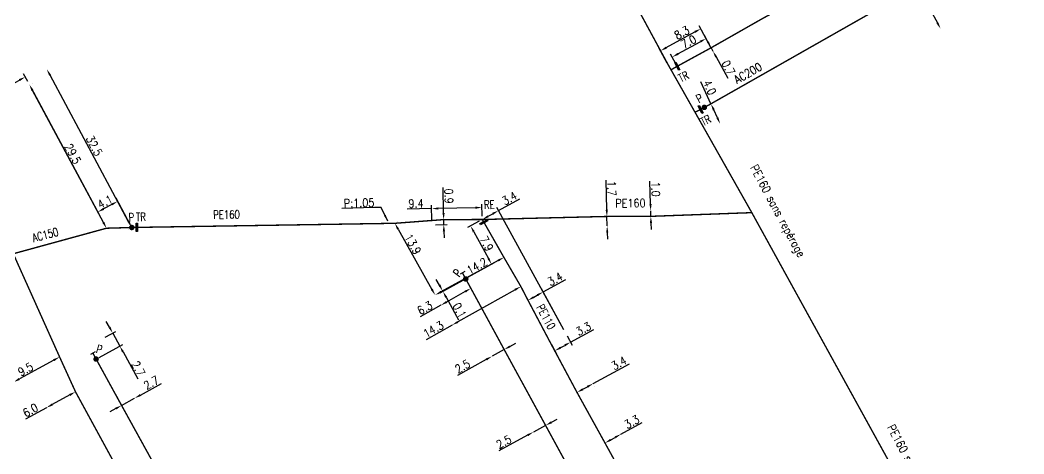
# Model space of a CAD drawing. Header units: millimetres. Extents: x 150998 to 151977, y 126997 to 128005.
# Drawn here: x 151283.3 to 151465.1, y 127178.8 to 127257.4 of the extents above; entities that cross this region are included whole.
import ezdxf
from ezdxf.enums import TextEntityAlignment as Align

# ---------------------------------------------------------------- set-up
doc = ezdxf.new("R2010")
doc.units = ezdxf.units.MM
doc.header["$PDMODE"] = 34
doc.linetypes.add('L_100_AP', pattern=[14, 10, -1.5, 1, -1.5])
doc.linetypes.add('L_100_PE', pattern=[14, 10, -1.5, 1, -1.5])
doc.layers.get('0').update_dxf_attribs({"linetype": 'CONTINUOUS'})
doc.layers.get('DEFPOINTS').update_dxf_attribs({"linetype": 'CONTINUOUS'})
for name, color, linetype in [('L_140', 3, 'CONTINUOUS'), ('L_300', 7, 'CONTINUOUS'), ('L_340', 7, 'CONTINUOUS')]:
    doc.layers.add(name, color=color, linetype=linetype)
doc.styles.add('G_ROMANS', font='ROMANS.SHX', dxfattribs={"width": 0.75})
doc.styles.get("Standard").update_dxf_attribs({"font": 'romans.shx', "width": 0.85})
doc.dimstyles.get("Standard").update_dxf_attribs({"dimtxt": 1.5, "dimasz": 1.2, "dimexe": 0.625, "dimexo": 0.625, "dimgap": 0.25, "dimtad": 1, "dimdec": 1, "dimzin": 0, "dimdsep": 46, "dimtxsty": 'Standard', "dimcen": -0.5, "dimadec": 0, "dimazin": 0, "dimtfac": 1, "dimtdec": 1, "dimtmove": 0, "dimatfit": 3, "dimfxl": 0, "dimtolj": 1, "dimtzin": 0, "dimarcsym": 0})

# ---------------------------------------------------------------- blocks, each defined once
blk = doc.blocks.new('*D599')
at = {"layer": 'DEFPOINTS', "color": 0, "linetype": 'Continuous', "transparency": 16777216}
for p in [(151285.01, 127245.67), (151285.01, 127245.67), (151298.97, 127219.69)]:
    blk.add_point(p, dxfattribs=at)
at = {"layer": 'L_140', "color": 0, "linetype": 'Continuous', "lineweight": -2, "transparency": 16777216}
for p, q in [((151285.56, 127245.97), (151285.56, 127245.97)), ((151298.4, 127220.74), (151285.58, 127244.62))]:
    blk.add_line(p, q, dxfattribs=at)
at = {"layer": 'L_140', "color": 0, "linetype": 'Continuous', "transparency": 16777216}
for points in [[(151285.75, 127244.71), (151285.4, 127244.52), (151285.01, 127245.67)], [(151298.58, 127220.84), (151298.22, 127220.65), (151298.97, 127219.69)]]:
    blk.add_solid(points, dxfattribs=at)
at = {"layer": 'L_140', "color": 0, "linetype": 'Continuous', "transparency": 16777216, "insert": (151292.87, 127233.15), "char_height": 1.5, "attachment_point": 5, "rotation": 298.2406}
blk.add_mtext('\\A1;29.5', dxfattribs=at)
blk = doc.blocks.new('*D600')
at = {"layer": 'DEFPOINTS', "color": 0, "linetype": 'Continuous', "transparency": 16777216}
for p in [(151285.01, 127245.67), (151297.39, 127222.62), (151303.55, 127219.82)]:
    blk.add_point(p, dxfattribs=at)
at = {"layer": 'L_300', "color": 0, "linetype": 'Continuous', "lineweight": -2, "transparency": 16777216}
for p, q in [((151285.3, 127245.12), (151297.69, 127222.07)), ((151299.95, 127223.99), (151298.45, 127223.19)), ((151303.26, 127220.37), (151300.71, 127225.11))]:
    blk.add_line(p, q, dxfattribs=at)
at = {"layer": 'L_300', "color": 0, "linetype": 'Continuous', "transparency": 16777216}
for points in [[(151299.85, 127224.17), (151300.04, 127223.82), (151301, 127224.56)], [(151298.35, 127223.36), (151298.54, 127223.01), (151297.39, 127222.62)]]:
    blk.add_solid(points, dxfattribs=at)
at = {"layer": 'L_300', "color": 0, "linetype": 'Continuous', "transparency": 16777216, "insert": (151298.72, 127224.47), "char_height": 1.5, "attachment_point": 5, "rotation": 28.2406}
blk.add_mtext('\\A1;4.1', dxfattribs=at)
blk = doc.blocks.new('*D601')
at = {"layer": 'DEFPOINTS', "color": 0, "linetype": 'Continuous', "transparency": 16777216}
for p in [(151288.17, 127248.45), (151288.17, 127248.45), (151303.55, 127219.82)]:
    blk.add_point(p, dxfattribs=at)
at = {"layer": 'L_300', "color": 0, "linetype": 'Continuous', "lineweight": -2, "transparency": 16777216}
for p, q in [((151302.98, 127220.87), (151288.74, 127247.39)), ((151303, 127219.52), (151303, 127219.52))]:
    blk.add_line(p, q, dxfattribs=at)
at = {"layer": 'L_300', "color": 0, "linetype": 'Continuous', "transparency": 16777216}
for points in [[(151288.92, 127247.48), (151288.56, 127247.3), (151288.17, 127248.45)], [(151303.16, 127220.97), (151302.81, 127220.78), (151303.55, 127219.82)]]:
    blk.add_solid(points, dxfattribs=at)
at = {"layer": 'L_300', "color": 0, "linetype": 'Continuous', "transparency": 16777216, "insert": (151296.74, 127234.6), "char_height": 1.5, "attachment_point": 5, "rotation": 298.2406}
blk.add_mtext('\\A1;32.5', dxfattribs=at)
blk = doc.blocks.new('*D602')
at = {"layer": 'DEFPOINTS', "color": 0, "linetype": 'Continuous', "transparency": 16777216}
for p in [(151284.26, 127247.06), (151285.01, 127245.67), (151262.42, 127231.29)]:
    blk.add_point(p, dxfattribs=at)
at = {"layer": 'L_340', "color": 0, "linetype": 'Continuous', "lineweight": -2, "transparency": 16777216}
for p, q in [((151261.79, 127234.99), (151283.21, 127246.49)), ((151284.71, 127246.22), (151283.97, 127247.61)), ((151262.12, 127231.85), (151260.44, 127234.98))]:
    blk.add_line(p, q, dxfattribs=at)
at = {"layer": 'L_340', "color": 0, "linetype": 'Continuous', "transparency": 16777216}
for points in [[(151283.11, 127246.67), (151283.3, 127246.32), (151284.26, 127247.06)], [(151261.7, 127235.17), (151261.89, 127234.82), (151260.74, 127234.43)]]:
    blk.add_solid(points, dxfattribs=at)
at = {"layer": 'L_340', "color": 0, "linetype": 'Continuous', "transparency": 16777216, "insert": (151272.03, 127241.63), "char_height": 1.5, "attachment_point": 5, "rotation": 28.2406}
blk.add_mtext('\\A1;25.0', dxfattribs=at)
blk = doc.blocks.new('*D606')
at = {"layer": 'DEFPOINTS', "color": 0, "linetype": 'Continuous', "transparency": 16777216}
for p in [(151290.48, 127196.39), (151282.14, 127191.84), (151282.14, 127191.84)]:
    blk.add_point(p, dxfattribs=at)
at = {"layer": 'L_140', "color": 0, "linetype": 'Continuous', "lineweight": -2, "transparency": 16777216}
blk.add_line((151289.42, 127195.81), (151283.19, 127192.42), dxfattribs=at)
at = {"layer": 'L_140', "color": 0, "linetype": 'Continuous', "transparency": 16777216}
for points in [[(151289.33, 127195.99), (151289.52, 127195.64), (151290.48, 127196.39)], [(151283.09, 127192.59), (151283.29, 127192.24), (151282.14, 127191.84)]]:
    blk.add_solid(points, dxfattribs=at)
at = {"layer": 'L_140', "color": 0, "linetype": 'Continuous', "transparency": 16777216, "insert": (151284.31, 127194.17), "char_height": 1.5, "attachment_point": 5, "rotation": 28.5975}
blk.add_mtext('\\A1;9.5', dxfattribs=at)
blk = doc.blocks.new('*D607')
at = {"layer": 'DEFPOINTS', "color": 0, "linetype": 'Continuous', "transparency": 16777216}
for p in [(151293.36, 127190.08), (151288.09, 127187.21), (151288.09, 127187.21)]:
    blk.add_point(p, dxfattribs=at)
at = {"layer": 'L_140', "color": 0, "linetype": 'Continuous', "lineweight": -2, "transparency": 16777216}
for p, q in [((151292.31, 127189.51), (151289.15, 127187.78)), ((151288.09, 127187.21), (151284.31, 127185.14))]:
    blk.add_line(p, q, dxfattribs=at)
at = {"layer": 'L_140', "color": 0, "linetype": 'Continuous', "transparency": 16777216}
for points in [[(151292.21, 127189.68), (151292.4, 127189.33), (151293.36, 127190.08)], [(151289.05, 127187.96), (151289.24, 127187.61), (151288.09, 127187.21)]]:
    blk.add_solid(points, dxfattribs=at)
at = {"layer": 'L_140', "color": 0, "linetype": 'Continuous', "transparency": 16777216, "insert": (151285.2, 127186.76), "char_height": 1.5, "attachment_point": 5, "rotation": 28.6251}
blk.add_mtext('\\A1;6.0', dxfattribs=at)
blk = doc.blocks.new('*D635')
at = {"layer": 'DEFPOINTS', "color": 0, "linetype": 'Continuous', "transparency": 16777216}
for p in [(151300.48, 127189.84), (151304.06, 127188.92), (151304.06, 127188.92)]:
    blk.add_point(p, dxfattribs=at)
at = {"layer": 'L_140', "color": 0, "linetype": 'Continuous', "lineweight": -2, "transparency": 16777216}
for p, q in [((151305.11, 127189.5), (151308.95, 127191.61)), ((151300.78, 127189.29), (151302, 127187.08)), ((151301.7, 127187.62), (151304.06, 127188.92)), ((151300.64, 127187.05), (151299.59, 127186.47))]:
    blk.add_line(p, q, dxfattribs=at)
at = {"layer": 'L_140', "color": 0, "linetype": 'Continuous', "transparency": 16777216}
for points in [[(151305.02, 127189.68), (151305.21, 127189.33), (151304.06, 127188.92)], [(151300.55, 127187.22), (151300.74, 127186.87), (151301.7, 127187.62)]]:
    blk.add_solid(points, dxfattribs=at)
at = {"layer": 'L_140', "color": 0, "linetype": 'Continuous', "transparency": 16777216, "insert": (151307.07, 127191.72), "char_height": 1.5, "attachment_point": 5, "rotation": 28.7863}
blk.add_mtext('\\A1;2.7', dxfattribs=at)
blk = doc.blocks.new('*D636')
at = {"layer": 'DEFPOINTS', "color": 0, "linetype": 'Continuous', "transparency": 16777216}
for p in [(151300.09, 127200.72), (151298.17, 127199.67), (151297.09, 127196.01)]:
    blk.add_point(p, dxfattribs=at)
at = {"layer": 'L_340', "color": 0, "linetype": 'Continuous', "lineweight": -2, "transparency": 16777216}
for p, q in [((151299.51, 127201.78), (151298.94, 127202.83)), ((151298.72, 127199.97), (151300.64, 127201.02)), ((151300.09, 127200.72), (151301.38, 127198.35)), ((151297.64, 127196.31), (151301.93, 127198.65)), ((151301.96, 127197.3), (151304.62, 127192.43))]:
    blk.add_line(p, q, dxfattribs=at)
at = {"layer": 'L_340', "color": 0, "linetype": 'Continuous', "transparency": 16777216}
for points in [[(151299.69, 127201.87), (151299.34, 127201.68), (151300.09, 127200.72)], [(151302.14, 127197.4), (151301.78, 127197.21), (151301.38, 127198.35)]]:
    blk.add_solid(points, dxfattribs=at)
at = {"layer": 'L_340', "color": 0, "linetype": 'Continuous', "transparency": 16777216, "insert": (151304.74, 127194.3), "char_height": 1.5, "attachment_point": 5, "rotation": 298.68}
blk.add_mtext('\\A1;2.7', dxfattribs=at)
blk = doc.blocks.new('L_300_12')
at = {"color": 0, "linetype": 'Continuous', "const_width": 0.497, "flags": 128}
blk.add_lwpolyline([(-0.25, 0, 1), (0.25, 0, 1)], format="xyb", close=True, dxfattribs=at)
at = {"color": 0, "linetype": 'Continuous', "style": 'G_ROMANS', "width": 0.75}
blk.add_text('P', height=1.5, dxfattribs=at).set_placement((0, 1.85), align=Align.MIDDLE)
at = {"color": 0, "linetype": 'Continuous', "style": 'G_ROMANS', "width": 0.75, "flags": 3}
for tag, p in [('DEF_LEG', (0, -5)), ('DEF_COUP', (0, -7.5)), ('DEF_TYPE', (0, -10))]:
    blk.add_attdef(tag, text='', height=1.2, dxfattribs=at).set_placement(p, align=Align.MIDDLE)
blk = doc.blocks.new('L_340_07')
at = {"color": 0, "linetype": 'Continuous', "const_width": 0.25, "flags": 128}
blk.add_lwpolyline([(0, 0), (1.25, 0)], dxfattribs=at)
at = {"color": 0, "linetype": 'Continuous', "flags": 128}
blk.add_lwpolyline([(1.25, -0.5), (1.25, 0.5)], dxfattribs=at)
at = {"color": 0, "linetype": 'Continuous', "style": 'G_ROMANS', "width": 0.75, "flags": 3}
for tag, p in [('DEF_LEG', (0.72, -3.47)), ('DEF_COUP', (0.72, -5.97)), ('DEF_TYPE', (0.72, -8.47))]:
    blk.add_attdef(tag, text='', height=1.2, dxfattribs=at).set_placement(p, align=Align.MIDDLE)
blk = doc.blocks.new('*D639')
at = {"layer": 'DEFPOINTS', "color": 0, "linetype": 'Continuous', "transparency": 16777216}
for p in [(151357.86, 127223.23), (151367.03, 127221.27), (151357.92, 127220.31)]:
    blk.add_point(p, dxfattribs=at)
at = {"layer": 'L_140', "color": 0, "linetype": 'Continuous', "lineweight": -2, "transparency": 16777216}
for p, q in [((151367.01, 127221.9), (151366.96, 127224.07)), ((151357.86, 127223.23), (151353.42, 127223.13)), ((151357.91, 127220.94), (151357.84, 127223.86)), ((151365.78, 127223.41), (151359.05, 127223.26))]:
    blk.add_line(p, q, dxfattribs=at)
at = {"layer": 'L_140', "color": 0, "linetype": 'Continuous', "transparency": 16777216}
for points in [[(151359.05, 127223.46), (151359.06, 127223.06), (151357.86, 127223.23)], [(151365.77, 127223.61), (151365.78, 127223.21), (151366.98, 127223.44)]]:
    blk.add_solid(points, dxfattribs=at)
at = {"layer": 'L_140', "color": 0, "linetype": 'Continuous', "transparency": 16777216, "insert": (151355.02, 127224.17), "char_height": 1.5, "attachment_point": 5, "rotation": 1.3097}
blk.add_mtext('\\A1;9.4', dxfattribs=at)
blk = doc.blocks.new('*D640')
at = {"layer": 'DEFPOINTS', "color": 0, "linetype": 'Continuous', "transparency": 16777216}
for p in [(151370.94, 127214.41), (151358.48, 127207.59), (151358.48, 127207.59)]:
    blk.add_point(p, dxfattribs=at)
at = {"layer": 'L_140', "color": 0, "linetype": 'Continuous', "lineweight": -2, "transparency": 16777216}
for p, q in [((151370.64, 127214.96), (151370.64, 127214.96)), ((151369.88, 127213.83), (151359.53, 127208.16)), ((151358.18, 127208.13), (151358.18, 127208.13))]:
    blk.add_line(p, q, dxfattribs=at)
at = {"layer": 'L_140', "color": 0, "linetype": 'Continuous', "transparency": 16777216}
for points in [[(151369.79, 127214.01), (151369.98, 127213.66), (151370.94, 127214.41)], [(151359.44, 127208.34), (151359.63, 127207.99), (151358.48, 127207.59)]]:
    blk.add_solid(points, dxfattribs=at)
at = {"layer": 'L_140', "color": 0, "linetype": 'Continuous', "transparency": 16777216, "insert": (151366.05, 127212.87), "char_height": 1.5, "attachment_point": 5, "rotation": 28.7119}
blk.add_mtext('\\A1;14.2', dxfattribs=at)
blk = doc.blocks.new('*D641')
at = {"layer": 'DEFPOINTS', "color": 0, "linetype": 'Continuous', "transparency": 16777216}
for p in [(151369.96, 127222.88), (151367.03, 127221.27), (151382.09, 127200.75)]:
    blk.add_point(p, dxfattribs=at)
at = {"layer": 'L_140', "color": 0, "linetype": 'Continuous', "lineweight": -2, "transparency": 16777216}
for p, q in [((151369.96, 127222.88), (151373.85, 127225.01)), ((151368.08, 127221.85), (151368.91, 127222.31)), ((151381.79, 127201.3), (151369.66, 127223.43))]:
    blk.add_line(p, q, dxfattribs=at)
at = {"layer": 'L_140', "color": 0, "linetype": 'Continuous', "transparency": 16777216}
for points in [[(151368.82, 127222.48), (151369.01, 127222.13), (151369.96, 127222.88)], [(151367.98, 127222.02), (151368.17, 127221.67), (151367.03, 127221.27)]]:
    blk.add_solid(points, dxfattribs=at)
at = {"layer": 'L_140', "color": 0, "linetype": 'Continuous', "transparency": 16777216, "insert": (151371.95, 127225.11), "char_height": 1.5, "attachment_point": 5, "rotation": 28.7197}
blk.add_mtext('\\A1;3.4', dxfattribs=at)
blk = doc.blocks.new('*D642')
at = {"layer": 'DEFPOINTS', "color": 0, "linetype": 'Continuous', "transparency": 16777216}
for p in [(151351.19, 127220.58), (151358.48, 127207.59), (151358.48, 127207.59)]:
    blk.add_point(p, dxfattribs=at)
at = {"layer": 'L_140', "color": 0, "linetype": 'Continuous', "lineweight": -2, "transparency": 16777216}
for p, q in [((151351.73, 127220.88), (151351.73, 127220.88)), ((151351.78, 127219.53), (151357.89, 127208.63))]:
    blk.add_line(p, q, dxfattribs=at)
at = {"layer": 'L_140', "color": 0, "linetype": 'Continuous', "transparency": 16777216}
for points in [[(151351.95, 127219.63), (151351.6, 127219.43), (151351.19, 127220.58)], [(151358.07, 127208.73), (151357.72, 127208.53), (151358.48, 127207.59)]]:
    blk.add_solid(points, dxfattribs=at)
at = {"layer": 'L_140', "color": 0, "linetype": 'Continuous', "transparency": 16777216, "insert": (151354.46, 127216.8), "char_height": 1.5, "attachment_point": 5, "rotation": 299.3129}
blk.add_mtext('\\A1;13.9', dxfattribs=at)
blk = doc.blocks.new('*D643')
at = {"layer": 'DEFPOINTS', "color": 0, "linetype": 'Continuous', "transparency": 16777216}
for p in [(151364.96, 127208.81), (151359.51, 127205.75), (151359.51, 127205.75)]:
    blk.add_point(p, dxfattribs=at)
at = {"layer": 'L_140', "color": 0, "linetype": 'Continuous', "lineweight": -2, "transparency": 16777216}
for p, q in [((151363.92, 127208.22), (151360.56, 127206.33)), ((151359.51, 127205.75), (151355.76, 127203.64))]:
    blk.add_line(p, q, dxfattribs=at)
at = {"layer": 'L_140', "color": 0, "linetype": 'Continuous', "transparency": 16777216}
for points in [[(151363.82, 127208.39), (151364.02, 127208.05), (151364.96, 127208.81)], [(151360.46, 127206.51), (151360.66, 127206.16), (151359.51, 127205.75)]]:
    blk.add_solid(points, dxfattribs=at)
at = {"layer": 'L_140', "color": 0, "linetype": 'Continuous', "transparency": 16777216, "insert": (151356.62, 127205.27), "char_height": 1.5, "attachment_point": 5, "rotation": 29.3129}
blk.add_mtext('\\A1;6.3', dxfattribs=at)
blk = doc.blocks.new('*D644')
at = {"layer": 'DEFPOINTS', "color": 0, "linetype": 'Continuous', "transparency": 16777216}
for p in [(151370.99, 127197.73), (151368.8, 127196.52), (151368.8, 127196.52)]:
    blk.add_point(p, dxfattribs=at)
at = {"layer": 'L_140', "color": 0, "linetype": 'Continuous', "lineweight": -2, "transparency": 16777216}
for p, q in [((151372.04, 127198.31), (151373.09, 127198.89)), ((151370.99, 127197.73), (151368.8, 127196.52)), ((151367.75, 127195.94), (151362.53, 127193.06))]:
    blk.add_line(p, q, dxfattribs=at)
at = {"layer": 'L_140', "color": 0, "linetype": 'Continuous', "transparency": 16777216}
for points in [[(151371.94, 127198.48), (151372.13, 127198.13), (151370.99, 127197.73)], [(151367.65, 127196.11), (151367.85, 127195.76), (151368.8, 127196.52)]]:
    blk.add_solid(points, dxfattribs=at)
at = {"layer": 'L_140', "color": 0, "linetype": 'Continuous', "transparency": 16777216, "insert": (151363.44, 127194.7), "char_height": 1.5, "attachment_point": 5, "rotation": 28.9248}
blk.add_mtext('\\A1;2.5', dxfattribs=at)
blk = doc.blocks.new('*D645')
at = {"layer": 'DEFPOINTS', "color": 0, "linetype": 'Continuous', "transparency": 16777216}
for p in [(151378.49, 127184), (151376.29, 127182.81), (151376.29, 127182.81)]:
    blk.add_point(p, dxfattribs=at)
at = {"layer": 'L_140', "color": 0, "linetype": 'Continuous', "lineweight": -2, "transparency": 16777216}
for p, q in [((151378.49, 127184), (151376.29, 127182.81)), ((151379.55, 127184.57), (151380.6, 127185.14)), ((151375.24, 127182.24), (151370, 127179.4))]:
    blk.add_line(p, q, dxfattribs=at)
at = {"layer": 'L_140', "color": 0, "linetype": 'Continuous', "transparency": 16777216}
for points in [[(151379.45, 127184.75), (151379.64, 127184.39), (151378.49, 127184)], [(151375.14, 127182.41), (151375.33, 127182.06), (151376.29, 127182.81)]]:
    blk.add_solid(points, dxfattribs=at)
at = {"layer": 'L_140', "color": 0, "linetype": 'Continuous', "transparency": 16777216, "insert": (151370.92, 127181.03), "char_height": 1.5, "attachment_point": 5, "rotation": 28.4523}
blk.add_mtext('\\A1;2.5', dxfattribs=at)
blk = doc.blocks.new('*D662')
at = {"layer": 'DEFPOINTS', "color": 0, "linetype": 'Continuous', "transparency": 16777216}
for p in [(151382.09, 127200.75), (151379.24, 127199.19), (151383.01, 127199.07)]:
    blk.add_point(p, dxfattribs=at)
at = {"layer": 'L_140', "color": 0, "linetype": 'Continuous', "lineweight": -2, "transparency": 16777216}
for p, q in [((151383.01, 127199.07), (151387.21, 127201.37)), ((151379.54, 127198.64), (151380.46, 127196.96)), ((151382.39, 127200.2), (151383.31, 127198.52)), ((151381.22, 127198.08), (151381.96, 127198.49))]:
    blk.add_line(p, q, dxfattribs=at)
at = {"layer": 'L_140', "color": 0, "linetype": 'Continuous', "transparency": 16777216}
for points in [[(151381.86, 127198.67), (151382.06, 127198.31), (151383.01, 127199.07)], [(151381.12, 127198.26), (151381.31, 127197.91), (151380.16, 127197.51)]]:
    blk.add_solid(points, dxfattribs=at)
at = {"layer": 'L_140', "color": 0, "linetype": 'Continuous', "transparency": 16777216, "insert": (151385.34, 127201.48), "char_height": 1.5, "attachment_point": 5, "rotation": 28.7197}
blk.add_mtext('\\A1;3.3', dxfattribs=at)
blk = doc.blocks.new('*D663')
at = {"layer": 'DEFPOINTS', "color": 0, "linetype": 'Continuous', "transparency": 16777216}
for p in [(151387.11, 127191.58), (151387.11, 127191.58), (151384.18, 127189.97)]:
    blk.add_point(p, dxfattribs=at)
at = {"layer": 'L_140', "color": 0, "linetype": 'Continuous', "lineweight": -2, "transparency": 16777216}
for p, q in [((151387.11, 127191.58), (151393.66, 127195.17)), ((151385.23, 127190.55), (151386.06, 127191.01)), ((151387.41, 127191.04), (151387.41, 127191.04)), ((151384.48, 127189.43), (151384.48, 127189.43))]:
    blk.add_line(p, q, dxfattribs=at)
at = {"layer": 'L_140', "color": 0, "linetype": 'Continuous', "transparency": 16777216}
for points in [[(151385.97, 127191.18), (151386.16, 127190.83), (151387.11, 127191.58)], [(151385.13, 127190.73), (151385.32, 127190.37), (151384.18, 127189.97)]]:
    blk.add_solid(points, dxfattribs=at)
at = {"layer": 'L_140', "color": 0, "linetype": 'Continuous', "transparency": 16777216, "insert": (151391.77, 127195.27), "char_height": 1.5, "attachment_point": 5, "rotation": 28.7197}
blk.add_mtext('\\A1;3.4', dxfattribs=at)
blk = doc.blocks.new('*D664')
at = {"layer": 'DEFPOINTS', "color": 0, "linetype": 'Continuous', "transparency": 16777216}
for p in [(151392.14, 127182.42), (151392.14, 127182.42), (151389.24, 127180.83)]:
    blk.add_point(p, dxfattribs=at)
at = {"layer": 'L_140', "color": 0, "linetype": 'Continuous', "lineweight": -2, "transparency": 16777216}
for p, q in [((151392.14, 127182.42), (151395.97, 127184.52)), ((151390.29, 127181.41), (151391.08, 127181.84))]:
    blk.add_line(p, q, dxfattribs=at)
at = {"layer": 'L_140', "color": 0, "linetype": 'Continuous', "transparency": 16777216}
for points in [[(151390.99, 127182.02), (151391.18, 127181.67), (151392.14, 127182.42)], [(151390.2, 127181.58), (151390.39, 127181.23), (151389.24, 127180.83)]]:
    blk.add_solid(points, dxfattribs=at)
at = {"layer": 'L_140', "color": 0, "linetype": 'Continuous', "transparency": 16777216, "insert": (151394.1, 127184.63), "char_height": 1.5, "attachment_point": 5, "rotation": 28.7197}
blk.add_mtext('\\A1;3.3', dxfattribs=at)
blk = doc.blocks.new('*D670')
at = {"layer": 'DEFPOINTS', "color": 0, "linetype": 'Continuous', "transparency": 16777216}
for p in [(151367.03, 127221.27), (151368.7, 127213.18), (151358.48, 127207.59)]:
    blk.add_point(p, dxfattribs=at)
at = {"layer": 'L_140', "color": 0, "linetype": 'Continuous', "lineweight": -2, "transparency": 16777216}
for p, q in [((151366.48, 127220.97), (151364.36, 127219.81)), ((151365.48, 127219.06), (151368.12, 127214.23)), ((151359.03, 127207.89), (151369.25, 127213.48))]:
    blk.add_line(p, q, dxfattribs=at)
at = {"layer": 'L_140', "color": 0, "linetype": 'Continuous', "transparency": 16777216}
for points in [[(151365.66, 127219.15), (151365.31, 127218.96), (151364.9, 127220.11)], [(151368.3, 127214.33), (151367.95, 127214.14), (151368.7, 127213.18)]]:
    blk.add_solid(points, dxfattribs=at)
at = {"layer": 'L_140', "color": 0, "linetype": 'Continuous', "transparency": 16777216, "insert": (151367.81, 127216.9), "char_height": 1.5, "attachment_point": 5, "rotation": 298.7119}
blk.add_mtext('\\A1;7.9', dxfattribs=at)
blk = doc.blocks.new('*D671')
at = {"layer": 'DEFPOINTS', "color": 0, "linetype": 'Continuous', "transparency": 16777216}
for p in [(151374.01, 127209.14), (151361.54, 127202.14), (151361.54, 127202.14)]:
    blk.add_point(p, dxfattribs=at)
at = {"layer": 'L_140', "color": 0, "linetype": 'Continuous', "lineweight": -2, "transparency": 16777216}
for p, q in [((151372.96, 127208.56), (151362.58, 127202.73)), ((151374.31, 127208.6), (151374.31, 127208.6)), ((151361.54, 127202.14), (151356.83, 127199.5))]:
    blk.add_line(p, q, dxfattribs=at)
at = {"layer": 'L_140', "color": 0, "linetype": 'Continuous', "transparency": 16777216}
for points in [[(151372.86, 127208.73), (151373.06, 127208.38), (151374.01, 127209.14)], [(151362.49, 127202.91), (151362.68, 127202.56), (151361.54, 127202.14)]]:
    blk.add_solid(points, dxfattribs=at)
at = {"layer": 'L_140', "color": 0, "linetype": 'Continuous', "transparency": 16777216, "insert": (151358.17, 127201.4), "char_height": 1.5, "attachment_point": 5, "rotation": 29.3129}
blk.add_mtext('\\A1;14.3', dxfattribs=at)
blk = doc.blocks.new('L_340_21')
at = {"linetype": 'Continuous'}
blk.add_hatch(color=0, dxfattribs=at).paths.add_polyline_path([(0.125, 0.75), (-0.125, 0.75), (-0.125, -0.75), (0.125, -0.75)])
at = {"color": 0, "linetype": 'Continuous'}
blk.add_lwpolyline([(-0.125, 0.75), (0.125, 0.75), (0.125, -0.75), (-0.125, -0.75)], close=True, dxfattribs=at)
at = {"color": 0, "linetype": 'Continuous', "width": 0.75}
for tag, height, flags, p in [('RE', 1.5, 8, (0, 3)), ('DEF_LEG', 1.2, 3, (0, -5)), ('DEF_COUP', 1.2, 3, (0, -7.5)), ('DEF_TYPE', 1.2, 3, (0, -10))]:
    blk.add_attdef(tag, text='', height=height, dxfattribs=dict(at, flags=flags)).set_placement(p, align=Align.MIDDLE)
blk = doc.blocks.new('L_340_19')
at = {"linetype": 'Continuous'}
blk.add_hatch(color=0, dxfattribs=at).paths.add_polyline_path([(0.125, 0.75), (-0.125, 0.75), (-0.125, -0.75), (0.125, -0.75)])
at = {"color": 0, "linetype": 'Continuous'}
blk.add_lwpolyline([(-0.125, 0.75), (0.125, 0.75), (0.125, -0.75), (-0.125, -0.75)], close=True, dxfattribs=at)
at = {"color": 0, "linetype": 'Continuous', "width": 0.75}
for tag, height, flags, p in [('TR', 1.5, 8, (0, 3)), ('DEF_LEG', 1.2, 3, (0, -5)), ('DEF_COUP', 1.2, 3, (0, -7.5)), ('DEF_TYPE', 1.2, 3, (0, -10))]:
    blk.add_attdef(tag, text='', height=height, dxfattribs=dict(at, flags=flags)).set_placement(p, align=Align.MIDDLE)
blk = doc.blocks.new('*D741')
at = {"layer": 'DEFPOINTS', "color": 0, "linetype": 'Continuous', "transparency": 16777216}
for p in [(151445.85, 127263.44), (151450.01, 127255.79), (151450.01, 127255.79)]:
    blk.add_point(p, dxfattribs=at)
at = {"layer": 'L_140', "color": 0, "linetype": 'Continuous', "lineweight": -2, "transparency": 16777216}
blk.add_line((151446.43, 127262.38), (151449.43, 127256.85), dxfattribs=at)
at = {"layer": 'L_140', "color": 0, "linetype": 'Continuous', "transparency": 16777216}
for points in [[(151446.6, 127262.48), (151446.25, 127262.29), (151445.85, 127263.44)], [(151449.61, 127256.94), (151449.26, 127256.75), (151450.01, 127255.79)]]:
    blk.add_solid(points, dxfattribs=at)
at = {"layer": 'L_140', "color": 0, "linetype": 'Continuous', "transparency": 16777216, "insert": (151449.1, 127259.56), "char_height": 1.5, "attachment_point": 5, "rotation": 298.5219}
blk.add_mtext('\\A1;8.7', dxfattribs=at)
blk = doc.blocks.new('*D745')
at = {"layer": 'DEFPOINTS', "color": 0, "linetype": 'Continuous', "transparency": 16777216}
for p in [(151408.47, 127252.35), (151408.8, 127251.73), (151408.8, 127251.73)]:
    blk.add_point(p, dxfattribs=at)
at = {"layer": 'L_140', "color": 0, "linetype": 'Continuous', "lineweight": -2, "transparency": 16777216}
for p, q in [((151407.89, 127253.4), (151407.31, 127254.45)), ((151408.47, 127252.35), (151408.8, 127251.73)), ((151409.38, 127250.68), (151411.47, 127246.84))]:
    blk.add_line(p, q, dxfattribs=at)
at = {"layer": 'L_140', "color": 0, "linetype": 'Continuous', "transparency": 16777216}
for points in [[(151408.06, 127253.49), (151407.71, 127253.3), (151408.47, 127252.35)], [(151409.55, 127250.78), (151409.2, 127250.58), (151408.8, 127251.73)]]:
    blk.add_solid(points, dxfattribs=at)
at = {"layer": 'L_140', "color": 0, "linetype": 'Continuous', "transparency": 16777216, "insert": (151411.59, 127248.72), "char_height": 1.5, "attachment_point": 5, "rotation": 298.679}
blk.add_mtext('\\A1;0.7', dxfattribs=at)
blk = doc.blocks.new('*D750')
at = {"layer": 'DEFPOINTS', "color": 0, "linetype": 'Continuous', "transparency": 16777216}
for p in [(151407.55, 127254.02), (151408.8, 127251.73), (151402.32, 127248.99)]:
    blk.add_point(p, dxfattribs=at)
at = {"layer": 'L_340', "color": 0, "linetype": 'Continuous', "lineweight": -2, "transparency": 16777216}
for p, q in [((151402.46, 127251.24), (151406.5, 127253.44)), ((151408.5, 127252.28), (151407.25, 127254.57)), ((151402.02, 127249.54), (151401.11, 127251.21))]:
    blk.add_line(p, q, dxfattribs=at)
at = {"layer": 'L_340', "color": 0, "linetype": 'Continuous', "transparency": 16777216}
for points in [[(151406.4, 127253.62), (151406.59, 127253.27), (151407.55, 127254.02)], [(151402.36, 127251.41), (151402.56, 127251.06), (151401.41, 127250.66)]]:
    blk.add_solid(points, dxfattribs=at)
at = {"layer": 'L_340', "color": 0, "linetype": 'Continuous', "transparency": 16777216, "insert": (151404.39, 127253.43), "char_height": 1.5, "attachment_point": 5, "rotation": 28.679}
blk.add_mtext('\\A1;7.0', dxfattribs=at)
blk = doc.blocks.new('*D758')
at = {"layer": 'DEFPOINTS', "color": 0, "linetype": 'Continuous', "transparency": 16777216}
for p in [(151389.59, 127221.82), (151389.63, 127220.12), (151389.63, 127220.12)]:
    blk.add_point(p, dxfattribs=at)
at = {"layer": 'L_140', "color": 0, "linetype": 'Continuous', "lineweight": -2, "transparency": 16777216}
for p, q in [((151389.56, 127223.02), (151389.43, 127228.37)), ((151389.63, 127220.12), (151389.59, 127221.82)), ((151389.65, 127218.92), (151389.68, 127217.72))]:
    blk.add_line(p, q, dxfattribs=at)
at = {"layer": 'L_140', "color": 0, "linetype": 'Continuous', "transparency": 16777216}
for points in [[(151389.76, 127223.02), (151389.36, 127223.01), (151389.59, 127221.82)], [(151389.85, 127218.92), (151389.46, 127218.91), (151389.63, 127220.12)]]:
    blk.add_solid(points, dxfattribs=at)
at = {"layer": 'L_140', "color": 0, "linetype": 'Continuous', "transparency": 16777216, "insert": (151390.46, 127226.9), "char_height": 1.5, "attachment_point": 5, "rotation": 271.3823}
blk.add_mtext('\\A1;1.7', dxfattribs=at)
blk = doc.blocks.new('*D759')
at = {"layer": 'DEFPOINTS', "color": 0, "linetype": 'Continuous', "transparency": 16777216}
for p in [(151397.52, 127222.84), (151397.52, 127222.84), (151397.54, 127221.84)]:
    blk.add_point(p, dxfattribs=at)
at = {"layer": 'L_140', "color": 0, "linetype": 'Continuous', "lineweight": -2, "transparency": 16777216}
for p, q in [((151397.49, 127224.04), (151397.39, 127228.23)), ((151397.54, 127221.84), (151397.52, 127222.84)), ((151397.57, 127220.64), (151397.6, 127219.44))]:
    blk.add_line(p, q, dxfattribs=at)
at = {"layer": 'L_140', "color": 0, "linetype": 'Continuous', "transparency": 16777216}
for points in [[(151397.69, 127224.05), (151397.29, 127224.04), (151397.52, 127222.84)], [(151397.77, 127220.65), (151397.37, 127220.64), (151397.54, 127221.84)]]:
    blk.add_solid(points, dxfattribs=at)
at = {"layer": 'L_140', "color": 0, "linetype": 'Continuous', "transparency": 16777216, "insert": (151398.43, 127226.76), "char_height": 1.5, "attachment_point": 5, "rotation": 271.3823}
blk.add_mtext('\\A1;1.0', dxfattribs=at)
blk = doc.blocks.new('*D940')
at = {"layer": 'DEFPOINTS', "color": 0, "linetype": 'Continuous', "transparency": 16777216}
for p in [(151360.03, 127221.25), (151360.05, 127220.35), (151357.91, 127220.31)]:
    blk.add_point(p, dxfattribs=at)
at = {"layer": 'L_140', "color": 0, "linetype": 'Continuous', "lineweight": -2, "transparency": 16777216}
for p, q in [((151360.01, 127222.45), (151359.94, 127227.05)), ((151358.54, 127220.32), (151360.67, 127220.36)), ((151360.05, 127220.35), (151360.03, 127221.25)), ((151360.07, 127219.15), (151360.09, 127217.95))]:
    blk.add_line(p, q, dxfattribs=at)
at = {"layer": 'L_140', "color": 0, "linetype": 'Continuous', "transparency": 16777216}
for points in [[(151360.21, 127222.45), (151359.81, 127222.44), (151360.03, 127221.25)], [(151360.27, 127219.15), (151359.87, 127219.14), (151360.05, 127220.35)]]:
    blk.add_solid(points, dxfattribs=at)
at = {"layer": 'L_140', "color": 0, "linetype": 'Continuous', "transparency": 16777216, "insert": (151360.96, 127225.51), "char_height": 1.5, "attachment_point": 5, "rotation": 270.9426}
blk.add_mtext('\\A1;0.9', dxfattribs=at)
blk = doc.blocks.new('*D941')
at = {"layer": 'DEFPOINTS', "color": 0, "linetype": 'Continuous', "transparency": 16777216}
for p in [(151364.03, 127210.51), (151359.85, 127208.33), (151358.48, 127207.59)]:
    blk.add_point(p, dxfattribs=at)
at = {"layer": 'L_300', "color": 0, "linetype": 'Continuous', "lineweight": -2, "transparency": 16777216}
for p, q in [((151359.27, 127209.39), (151358.69, 127210.44)), ((151363.48, 127210.21), (151359.35, 127207.94)), ((151359.03, 127207.89), (151360.39, 127208.63)), ((151359.85, 127208.33), (151359.89, 127208.25)), ((151360.47, 127207.19), (151362.71, 127203.11))]:
    blk.add_line(p, q, dxfattribs=at)
at = {"layer": 'L_300', "color": 0, "linetype": 'Continuous', "transparency": 16777216}
for points in [[(151359.45, 127209.48), (151359.09, 127209.29), (151359.85, 127208.33)], [(151360.65, 127207.29), (151360.3, 127207.1), (151359.89, 127208.25)]]:
    blk.add_solid(points, dxfattribs=at)
at = {"layer": 'L_300', "color": 0, "linetype": 'Continuous', "transparency": 16777216, "insert": (151362.91, 127204.82), "char_height": 1.5, "attachment_point": 5, "rotation": 298.7119}
blk.add_mtext('\\A1;0.1', dxfattribs=at)
blk = doc.blocks.new('*D942')
at = {"layer": 'DEFPOINTS', "color": 0, "linetype": 'Continuous', "transparency": 16777216}
for p in [(151378.04, 127208.15), (151375.3, 127206.65), (151382.09, 127200.75)]:
    blk.add_point(p, dxfattribs=at)
at = {"layer": 'L_140', "color": 0, "linetype": 'Continuous', "lineweight": -2, "transparency": 16777216}
for p, q in [((151378.04, 127208.15), (151382.13, 127210.39)), ((151381.79, 127201.3), (151377.74, 127208.7)), ((151376.35, 127207.23), (151376.98, 127207.57))]:
    blk.add_line(p, q, dxfattribs=at)
at = {"layer": 'L_140', "color": 0, "linetype": 'Continuous', "transparency": 16777216}
for points in [[(151376.89, 127207.75), (151377.08, 127207.4), (151378.04, 127208.15)], [(151376.26, 127207.4), (151376.45, 127207.05), (151375.3, 127206.65)]]:
    blk.add_solid(points, dxfattribs=at)
at = {"layer": 'L_140', "color": 0, "linetype": 'Continuous', "transparency": 16777216, "insert": (151380.23, 127210.49), "char_height": 1.5, "attachment_point": 5, "rotation": 28.7197}
blk.add_mtext('\\A1;3.4', dxfattribs=at)
blk = doc.blocks.new('*D949')
at = {"layer": 'DEFPOINTS', "color": 0, "linetype": 'Continuous', "transparency": 16777216}
for p in [(151406.58, 127255.79), (151408.8, 127251.73), (151400.82, 127249.02)]:
    blk.add_point(p, dxfattribs=at)
at = {"layer": 'L_140', "color": 0, "linetype": 'Continuous', "lineweight": -2, "transparency": 16777216}
for p, q in [((151400.35, 127252.38), (151405.53, 127255.21)), ((151408.5, 127252.28), (151406.28, 127256.33)), ((151400.52, 127249.57), (151399, 127252.35))]:
    blk.add_line(p, q, dxfattribs=at)
at = {"layer": 'L_140', "color": 0, "linetype": 'Continuous', "transparency": 16777216}
for points in [[(151405.43, 127255.39), (151405.63, 127255.03), (151406.58, 127255.79)], [(151400.26, 127252.55), (151400.45, 127252.2), (151399.3, 127251.8)]]:
    blk.add_solid(points, dxfattribs=at)
at = {"layer": 'L_140', "color": 0, "linetype": 'Continuous', "transparency": 16777216, "insert": (151403.18, 127255.07), "char_height": 1.5, "attachment_point": 5, "rotation": 28.679}
blk.add_mtext('\\A1;8.3', dxfattribs=at)
blk = doc.blocks.new('*D950')
at = {"layer": 'DEFPOINTS', "color": 0, "linetype": 'Continuous', "transparency": 16777216}
for p in [(151408.44, 127242.21), (151410.1, 127238.57), (151410.1, 127238.57)]:
    blk.add_point(p, dxfattribs=at)
at = {"layer": 'L_140', "color": 0, "linetype": 'Continuous', "lineweight": -2, "transparency": 16777216}
for p, q in [((151408.44, 127242.21), (151406.62, 127246.19)), ((151409.6, 127239.66), (151408.93, 127241.12))]:
    blk.add_line(p, q, dxfattribs=at)
at = {"layer": 'L_140', "color": 0, "linetype": 'Continuous', "transparency": 16777216}
for points in [[(151409.12, 127241.2), (151408.75, 127241.04), (151408.44, 127242.21)], [(151409.78, 127239.75), (151409.42, 127239.58), (151410.1, 127238.57)]]:
    blk.add_solid(points, dxfattribs=at)
at = {"layer": 'L_140', "color": 0, "linetype": 'Continuous', "transparency": 16777216, "insert": (151408.19, 127245.16), "char_height": 1.5, "attachment_point": 5, "rotation": 294.5234}
blk.add_mtext('\\A1;4.0', dxfattribs=at)

msp = doc.modelspace()

# ---------------------------------------------------------------- linework, layer by layer
at = {"layer": 'L_140', "linetype": 'L_100_PE', "flags": 128}
for points in [[(151459.28, 127143.74, 0.25, 0.25, 0), (151459.28, 127143.74, 0.25, 0.25, 0), (151415.83, 127222.51, 0.25, 0.25, 0), (151415.83, 127222.51, 0.25, 0.25, 0), (151401.2, 127248.36, 0.25, 0.25, 0), (151400.82, 127249.02, 0.25, 0.25, 0), (151385.55, 127277.17, 0.25, 0.25, 0), (151384.52, 127279, 0.25, 0.25, 0), (151379.88, 127287.28, 0.25, 0.25, 0), (151365.16, 127315.16, 0.25, 0.25, 0), (151341.78, 127354.27, 0.25, 0.25, 0), (151334.71, 127370.7, 0.25, 0.25, 0), (151331.55, 127375.89, 0.25, 0.25, 0), (151331.55, 127375.89, 0.25, 0.25, 0), (151329.98, 127378.74, 0.25, 0.25, 0), (151329.41, 127378.43, 0.25, 0.25, 0), (151329.01, 127379.16, 0.25, 0.25, 0), (151319.8, 127396.02, 0.25, 0.25, 0), (151313.21, 127408.01, 0.25, 0.25, 0), (151302.44, 127426.68, 0.25, 0.25, 0), (151298.34, 127434.79, 0.25, 0.25, 0), (151286.73, 127457.82, 0.25, 0.25, 0), (151278.67, 127472.77, 0.25, 0.25, 0), (151270.8, 127488.27, 0.25, 0.25, 0), (151255.34, 127516.84, 0.25, 0.25, 0), (151239.15, 127546.8, 0.25, 0.25, 0), (151226.82, 127569.13, 0.25, 0.25, 0), (151216.58, 127587.94, 0.25, 0.25, 0), (151216.58, 127587.94, 0.25, 0.25, 0), (151216.58, 127587.94, 0.25, 0.25, 0), (151208.7, 127602.22, 0.25, 0.25, 0), (151207.88, 127603.73, 0.25, 0.25, 0), (151208.63, 127604.13, 0.25, 0.25, 0), (151208.33, 127604.69, 0, 0, 0)], [(151406.58, 127241.2, 0.25, 0.25, 0), (151405.55, 127240.67, 0, 0, 0)], [(151304.47, 127219.84, 0.25, 0.25, 0), (151351.19, 127220.58, 0.25, 0.25, 0), (151360.03, 127221.25, 0.25, 0.25, 0), (151367.03, 127221.27, 0.25, 0.25, 0), (151389.59, 127221.82, 0.25, 0.25, 0), (151389.59, 127221.82, 0.25, 0.25, 0), (151397.54, 127221.84, 0.25, 0.25, 0), (151415.83, 127222.51, 0, 0, 0)], [(151367.03, 127221.27, 0.25, 0.25, 0), (151370.94, 127214.41, 0.25, 0.25, 0), (151374.01, 127209.14, 0.25, 0.25, 0), (151375.3, 127206.65, 0.25, 0.25, 0), (151379.24, 127199.19, 0.25, 0.25, 0), (151384.18, 127189.97, 0.25, 0.25, 0), (151389.24, 127180.83, 0.25, 0.25, 0), (151397.42, 127165.98, 0.25, 0.25, 0), (151398.86, 127163.44, 0.25, 0.25, 0), (151399.93, 127161.54, 0.25, 0.25, 0), (151406.69, 127149.53, 0.25, 0.25, 0), (151408.66, 127147.17, 0.25, 0.25, 0), (151408.66, 127147.17, 0, 0, 0)], [(151416.84, 127137.76, 0.25, 0.25, 0), (151422.78, 127126.71, 0.25, 0.25, 0), (151424.51, 127123.17, 0.25, 0.25, 0), (151414.39, 127117.6, 0.25, 0.25, 0), (151412.79, 127121.16, 0.25, 0.25, 0), (151412.2, 127122.49, 0.25, 0.25, 0), (151412.2, 127122.49, 0.25, 0.25, 0), (151406.82, 127132.21, 0.25, 0.25, 0), (151404.16, 127137.02, 0.25, 0.25, 0), (151403.13, 127139.46, 0.25, 0.25, 0), (151397.11, 127149.91, 0.25, 0.25, 0), (151392.86, 127157.66, 0.25, 0.25, 0), (151391.26, 127160.67, 0.25, 0.25, 0), (151389.52, 127163.76, 0.25, 0.25, 0), (151385.98, 127170.41, 0.25, 0.25, 0), (151385.59, 127170.99, 0.25, 0.25, 0), (151378.49, 127184, 0.25, 0.25, 0), (151370.99, 127197.73, 0.25, 0.25, 0), (151364.96, 127208.81, 0.25, 0.25, 0), (151364.03, 127210.51, 0, 0, 0)], [(151322.65, 127136.54, 0.25, 0.25, 0), (151322.9, 127136.03, 0.25, 0.25, 0), (151325.13, 127131.39, 0.25, 0.25, 0), (151326.18, 127129.45, 0.25, 0.25, 0), (151335.42, 127112.9, 0.25, 0.25, 0), (151337, 127109.78, 0.25, 0.25, 0), (151337.92, 127105.97, 0.25, 0.25, 0), (151339, 127101.47, 0.25, 0.25, 0), (151340.24, 127096.65, 0.25, 0.25, 0), (151341.86, 127093.5, 0.25, 0.25, 0), (151345.73, 127087.07, 0.25, 0.25, 0), (151347.03, 127084.53, 0.25, 0.25, 0), (151350.01, 127085.98, 0.25, 0.25, 0), (151353.79, 127087.93, 0.25, 0.25, 0), (151355.86, 127088.87, 0.25, 0.25, 0), (151354.26, 127091.78, 0.25, 0.25, 0), (151348.03, 127103.28, 0.25, 0.25, 0), (151340.62, 127116.61, 0.25, 0.25, 0), (151331.81, 127132.81, 0.25, 0.25, 0), (151323.59, 127147.85, 0.25, 0.25, 0), (151314.81, 127163.9, 0.25, 0.25, 0), (151310.55, 127171.6, 0.25, 0.25, 0), (151300.48, 127189.84, 0.25, 0.25, 0), (151297.09, 127196.01, 0, 0, 0)]]:
    msp.add_lwpolyline(points, format="xyseb", dxfattribs=at)
at = {"layer": 'L_140', "linetype": 'L_100_AP', "flags": 128}
for points in [[(151402.32, 127248.99, 0.25, 0.25, 0), (151408.47, 127252.35, 0.25, 0.25, 0), (151417.83, 127257.67, 0.25, 0.25, 0), (151430.67, 127264.67, 0.25, 0.25, 0), (151443.8, 127271.67, 0.25, 0.25, 0), (151459.17, 127279.47, 0.25, 0.25, 0), (151469.57, 127285.08, 0.25, 0.25, 0), (151485.84, 127293.44, 0.25, 0.25, 0), (151495.11, 127298.2, 0.25, 0.25, 0), (151512.45, 127307.62, 0.25, 0.25, 0), (151534.45, 127319.83, 0.25, 0.25, 0), (151534.76, 127320, 0.25, 0.25, 0), (151538.74, 127322.2, 0.25, 0.25, 0), (151540.73, 127329.37, 0.25, 0.25, 0), (151530.32, 127348.55, 0.25, 0.25, 0), (151527.46, 127353.63, 0, 0, 0)], [(151559.84, 127288.73, 0.25, 0.25, 0), (151559.77, 127288.99, 0.25, 0.25, 0), (151559.7, 127289.34, 0.25, 0.25, 0), (151559.65, 127289.55, 0.25, 0.25, 0), (151557.51, 127299.49, 0.25, 0.25, 0), (151552.45, 127307.91, 0.25, 0.25, 0), (151549.23, 127313.72, 0.25, 0.25, 0), (151541.98, 127315.58, 0.25, 0.25, 0), (151537.94, 127313.52, 0.25, 0.25, 0), (151517.68, 127302.36, 0.25, 0.25, 0), (151517.68, 127302.36, 0.25, 0.25, 0), (151505.5, 127296.02, 0.25, 0.25, 0), (151493.25, 127289.64, 0.25, 0.25, 0), (151486.46, 127285.6, 0.25, 0.25, 0), (151475.29, 127279.48, 0.25, 0.25, 0), (151464.15, 127273.38, 0.25, 0.25, 0), (151457.3, 127269.42, 0.25, 0.25, 0), (151445.85, 127263.44, 0.25, 0.25, 0), (151408.44, 127242.21, 0.25, 0.25, 0), (151406.58, 127241.2, 0.25, 0.25, 0), (151406.58, 127241.2, 0, 0, 0)], [(151322.65, 127136.54, 0.25, 0.25, 0), (151322.07, 127137.75, 0.25, 0.25, 0), (151321.79, 127138.34, 0.25, 0.25, 0), (151321.79, 127138.34, 0.25, 0.25, 0), (151321.79, 127138.34, 0.25, 0.25, 0), (151318.46, 127145.25, 0.25, 0.25, 0), (151308.87, 127162.76, 0.25, 0.25, 0), (151305.1, 127168.57, 0.25, 0.25, 0), (151293.36, 127190.08, 0.25, 0.25, 0), (151290.48, 127196.39, 0.25, 0.25, 0), (151282.09, 127215.07, 0.25, 0.25, 0), (151298.97, 127219.69, 0.25, 0.25, 0), (151303.55, 127219.82, 0.25, 0.25, 0), (151304.47, 127219.84, 0, 0, 0)]]:
    msp.add_lwpolyline(points, format="xyseb", dxfattribs=at)
at = {"layer": 'L_140', "linetype": 'L_100_PE', "const_width": 0.25, "flags": 128}
msp.add_lwpolyline([(151401.2, 127248.36), (151402.32, 127248.99)], dxfattribs=at)

# ---------------------------------------------------------------- block references
at = {"layer": 'L_300'}
for p, rotation in [((151407.24, 127241.56), 28.50430558903685), ((151303.55, 127219.82), 2.206808193548775), ((151364.03, 127210.51), 53.54663292870023), ((151297.09, 127196.01), 342.0532709164679)]:
    msp.add_blockref('L_300_12', p, dxfattribs=dict(at, rotation=rotation))
at = {"layer": 'L_340'}
ref = msp.add_blockref('L_340_19', (151402.32, 127248.99), dxfattribs=dict(at, rotation=27.08114659350322))
ref.add_attrib('TR', 'TR', dxfattribs={"layer": '0', "color": 0, "linetype": 'Continuous', "height": 1.5, "rotation": 27.0811, "width": 0.75, "flags": 8}).set_placement((151403.47, 127247.11), align=Align.MIDDLE)
ref = msp.add_blockref('L_340_19', (151406.58, 127241.2), dxfattribs=dict(at, rotation=27.08114659350322))
ref.add_attrib('TR', 'TR', dxfattribs={"layer": '0', "color": 0, "linetype": 'Continuous', "height": 1.5, "rotation": 27.0811, "width": 0.75, "flags": 8}).set_placement((151407.49, 127239.22), align=Align.MIDDLE)
ref = msp.add_blockref('L_340_21', (151367.31, 127220.78), dxfattribs=dict(at, rotation=299.6474860370214))
ref.add_attrib('RE', 'RE', dxfattribs={"layer": '0', "color": 0, "linetype": 'Continuous', "height": 1.5, "rotation": 1.3097, "width": 0.75, "flags": 8}).set_placement((151368.29, 127223.96), align=Align.MIDDLE)
ref = msp.add_blockref('L_340_19', (151304.47, 127219.84), dxfattribs=dict(at, rotation=0.9958525038335742))
ref.add_attrib('TR', 'TR', dxfattribs={"layer": '0', "color": 0, "linetype": 'Continuous', "height": 1.5, "rotation": 0.9959, "width": 0.75, "flags": 8}).set_placement((151305.2, 127221.74), align=Align.MIDDLE)
at = {"layer": 'L_340', "rotation": 118.6125793865412}
for p in [(151364.03, 127210.51), (151297.09, 127196.01)]:
    msp.add_blockref('L_340_07', p, dxfattribs=at)

# ---------------------------------------------------------------- texts
at = {"layer": 'L_140', "linetype": 'Continuous'}
for s, rotation, width, p in [('AC200', 29.7271, 0.85, (151413.16, 127245.77)), ('PE160 sans repérage', 298.2002, 0.85, (151415.48, 127230.68)), ('PE160', 0.5353, 0.85, (151391.13, 127223.45)), ('PE160', 0.9128, 0.75, (151318.31, 127221.37)), ('AC150', 14.5777, 0.75, (151285.77, 127217.18)), ('PE110', 298.5919, 0.75, (151376.74, 127205.42)), ('PE160 sans repérage', 298.2002, 0.85, (151440.29, 127183.68))]:
    msp.add_text(s, height=1.5, rotation=rotation, dxfattribs=dict(at, width=width)).set_placement(p)
at = {"layer": 'L_140', "linetype": 'Continuous', "insert": (151347.49, 127223.58), "char_height": 1.5, "width": 1.325606291402437e-13, "attachment_point": 9, "rotation": 1.3097}
msp.add_mtext('\\A1;P:1.05', dxfattribs=at)

# ---------------------------------------------------------------- dimensions: what is measured, and where the dimension line sits
at = {"layer": 'L_140', "linetype": 'Continuous'}
for base, p1, p2, angle, picture, middle in [((151450.01, 127255.79), (151445.85, 127263.44), (151450.01, 127255.79), 118.5219, '*D741', (151448.22, 127259.08)), ((151406.58, 127255.79), (151400.82, 127249.02), (151408.8, 127251.73), 208.679, '*D949', (151403.66, 127254.19)), ((151408.8, 127251.73), (151408.47, 127252.35), (151408.8, 127251.73), 118.679, '*D745', (151410.71, 127248.24)), ((151285.01, 127245.67), (151298.97, 127219.69), (151285.01, 127245.67), 298.2406, '*D599', (151291.99, 127232.68)), ((151410.1, 127238.57), (151408.44, 127242.21), (151410.1, 127238.57), 114.5234, '*D950', (151407.28, 127244.74)), ((151389.63, 127220.12), (151389.59, 127221.82), (151389.63, 127220.12), 91.3823, '*D758', (151389.46, 127226.87)), ((151397.52, 127222.84), (151397.54, 127221.84), (151397.52, 127222.84), 271.3823, '*D759', (151397.43, 127226.74)), ((151360.05, 127220.35), (151360.03, 127221.25), (151357.91, 127220.31), 90.9426, '*D940', (151359.96, 127225.49)), ((151369.96, 127222.88), (151367.03, 127221.27), (151382.09, 127200.75), 208.7197, '*D641', (151372.43, 127224.24)), ((151368.7, 127213.18), (151367.03, 127221.27), (151358.48, 127207.59), 118.7119, '*D670', (151366.93, 127216.42)), ((151358.48, 127207.59), (151370.94, 127214.41), (151358.48, 127207.59), 28.7119, '*D640', (151366.53, 127211.99)), ((151359.5145, 127205.7474), (151364.9642, 127208.8072), (151359.5145, 127205.7474), 29.3129, '*D643', (151357.1119, 127204.3984)), ((151361.54, 127202.14), (151374.01, 127209.14), (151361.54, 127202.14), 29.3129, '*D671', (151358.66, 127200.53)), ((151383.01, 127199.07), (151379.24, 127199.19), (151382.09, 127200.75), 208.7197, '*D662', (151385.82, 127200.6)), ((151368.8, 127196.52), (151370.99, 127197.73), (151368.8, 127196.52), 28.9248, '*D644', (151363.92, 127193.83)), ((151387.11, 127191.58), (151384.18, 127189.97), (151387.11, 127191.58), 208.7197, '*D663', (151392.25, 127194.4)), ((151282.14, 127191.84), (151290.48, 127196.39), (151282.14, 127191.84), 28.5975, '*D606', (151284.79, 127193.29)), ((151304.06, 127188.92), (151300.48, 127189.84), (151304.06, 127188.92), 208.7863, '*D635', (151307.56, 127190.84)), ((151288.09, 127187.21), (151293.36, 127190.08), (151288.09, 127187.21), 28.6251, '*D607', (151285.67, 127185.89)), ((151392.14, 127182.42), (151389.24, 127180.83), (151392.14, 127182.42), 208.7197, '*D664', (151394.58, 127183.76)), ((151376.29, 127182.81), (151378.49, 127184), (151376.29, 127182.81), 28.4523, '*D645', (151371.4, 127180.15))]:
    dim = msp.add_linear_dim(base=base, p1=p1, p2=p2, angle=angle, dimstyle='Standard', dxfattribs=at)
    dim.commit()
    dim.dimension.update_dxf_attribs({"geometry": picture, "text_midpoint": middle, "dimtype": 160})
for base, p1, p2, angle, text, picture, middle in [((151357.86, 127223.23), (151367.03, 127221.27), (151357.92, 127220.31), 1.3097, '9.4', '*D639', (151355.04, 127223.17)), ((151358.48, 127207.59), (151351.19, 127220.58), (151358.48, 127207.59), 119.3129, '13.9', '*D642', (151353.59, 127216.31)), ((151378.04, 127208.15), (151375.3, 127206.65), (151382.09, 127200.75), 208.7197, '3.4', '*D942', (151380.71, 127209.62))]:
    dim = msp.add_linear_dim(base=base, p1=p1, p2=p2, angle=angle, text=text, dimstyle='Standard', dxfattribs=at)
    dim.commit()
    dim.dimension.update_dxf_attribs({"geometry": picture, "text_midpoint": middle, "dimtype": 160})
at = {"layer": 'L_300', "linetype": 'Continuous'}
for base, p1, p2, angle, picture, middle in [((151288.17, 127248.45), (151303.55, 127219.82), (151288.17, 127248.45), 298.2406, '*D601', (151295.86, 127234.13)), ((151297.39, 127222.62), (151303.55, 127219.82), (151285.01, 127245.67), 28.2406, '*D600', (151299.2, 127223.59)), ((151359.85, 127208.33), (151364.03, 127210.51), (151358.48, 127207.59), 298.7119, '*D941', (151362.03, 127204.34))]:
    dim = msp.add_linear_dim(base=base, p1=p1, p2=p2, angle=angle, dimstyle='Standard', dxfattribs=at)
    dim.commit()
    dim.dimension.update_dxf_attribs({"geometry": picture, "text_midpoint": middle, "dimtype": 160})
at = {"layer": 'L_340', "linetype": 'Continuous'}
for base, p1, p2, angle, picture, middle in [((151407.55, 127254.02), (151402.32, 127248.99), (151408.8, 127251.73), 208.679, '*D750', (151404.87, 127252.56)), ((151300.09, 127200.72), (151297.09, 127196.01), (151298.17, 127199.67), 298.68, '*D636', (151303.86, 127193.82))]:
    dim = msp.add_linear_dim(base=base, p1=p1, p2=p2, angle=angle, dimstyle='Standard', dxfattribs=at)
    dim.commit()
    dim.dimension.update_dxf_attribs({"geometry": picture, "text_midpoint": middle, "dimtype": 160})
dim = msp.add_linear_dim(base=(151284.26, 127247.06), p1=(151262.42, 127231.29), p2=(151285.01, 127245.67), angle=208.2406, text='25.0', dimstyle='Standard', dxfattribs=at)
dim.commit()
dim.dimension.update_dxf_attribs({"geometry": '*D602', "text_midpoint": (151272.5, 127240.74), "dimtype": 160})

# ---------------------------------------------------------------- leaders
at = {"layer": 'L_140', "linetype": 'Continuous', "annotation_type": 0, "has_hookline": 1, "hookline_direction": 1, "text_width": 5.71, "horizontal_direction": (0.999739, 0.022857, 0)}
msp.add_leader([(151349.89, 127220.94), (151348.73, 127223.45), (151347.53, 127223.42)], dimstyle='Standard', override={"dimgap": 0.25, "dimtad": 1}, dxfattribs=at)

doc.saveas('drawing.dxf')
